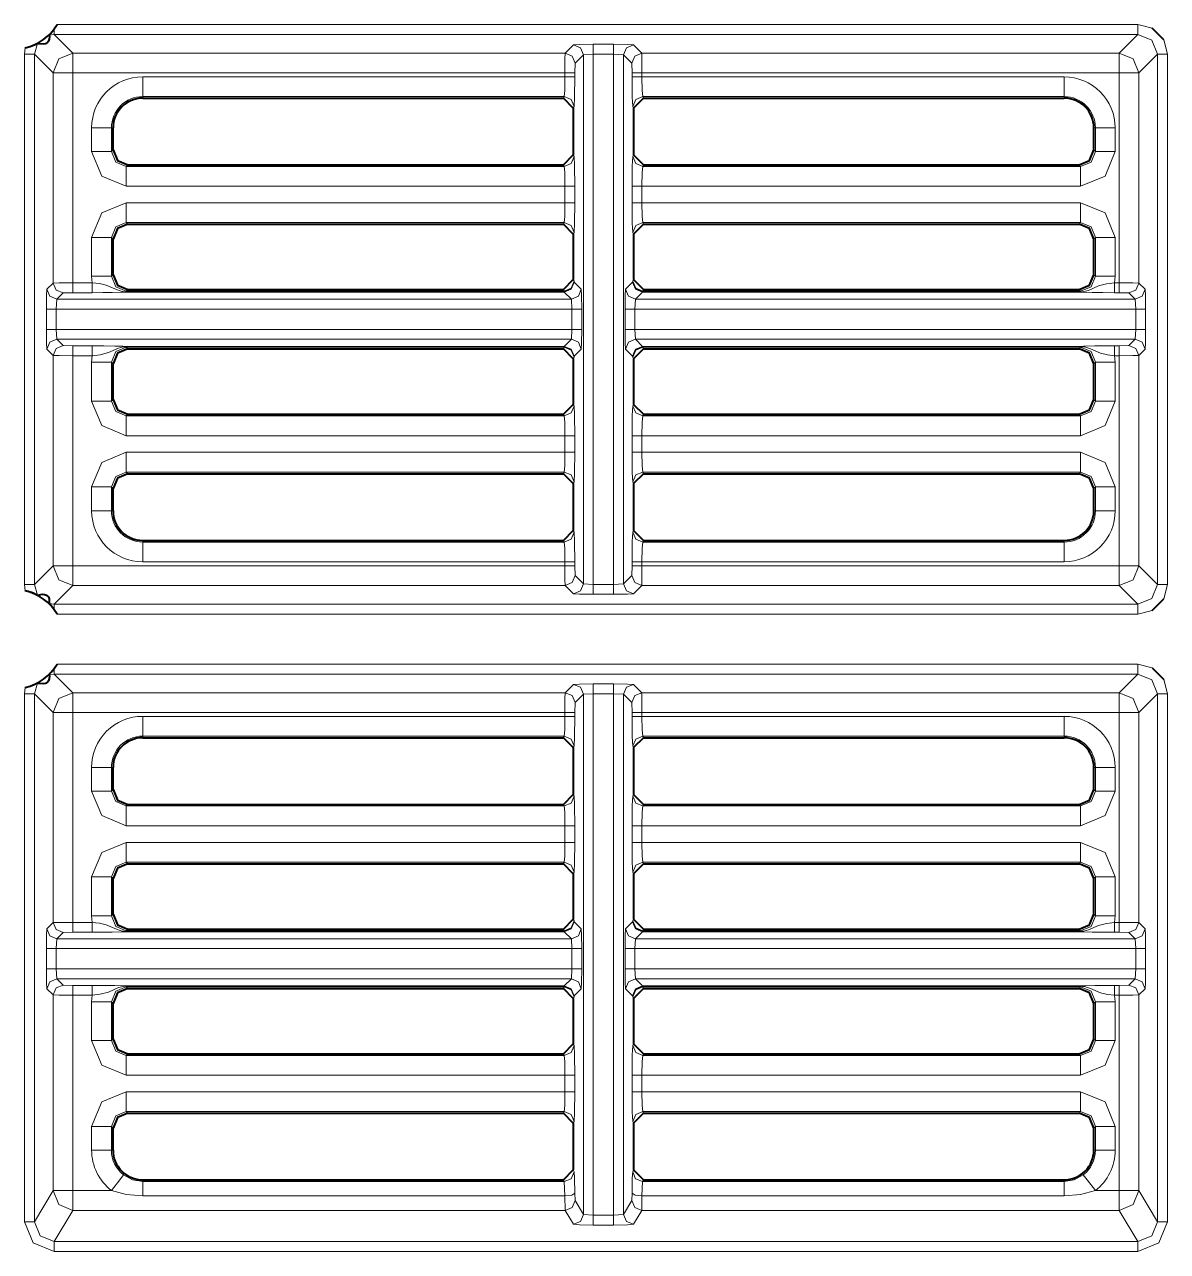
# Model space of a CAD drawing. Header units: millimetres. Extents: x 0 to 2941, y -405 to 1422.
# Drawn here: x 344.6 to 402.3, y 423.7 to 485.7 of the extents above; entities that cross this region are included whole.
import ezdxf

# ---------------------------------------------------------------- set-up
doc = ezdxf.new("R2010")
doc.units = ezdxf.units.MM
doc.layers.add('FINE', color=9, linetype='Continuous')
doc.layers.add('OUTLINE', color=7, linetype='Continuous')

msp = doc.modelspace()

# ---------------------------------------------------------------- linework, layer by layer
at = {"layer": 'FINE', "lineweight": 9}
for p, q in [((345.237, 484.717), (345.079, 484.178)), ((346.079, 485.177), (345.824, 485.144)), ((400.804, 485.177), (346.079, 485.177)), ((346.079, 485.177), (347.023, 484.234)), ((371.884, 484.234), (372.304, 484.654)), ((373.304, 484.679), (374.33, 484.679)), ((375.329, 484.654), (375.749, 484.234)), ((399.86, 484.234), (400.804, 485.177)), ((346.023, 483.234), (345.079, 484.178)), ((345.079, 484.178), (345.079, 457.403)), ((347.023, 484.234), (371.884, 484.234)), ((373.304, 484.179), (372.804, 484.154)), ((373.304, 484.179), (373.304, 457.402)), ((374.829, 484.154), (374.33, 484.179)), ((375.749, 484.234), (399.86, 484.234)), ((401.804, 484.178), (400.86, 483.234)), ((401.804, 457.403), (401.804, 484.178)), ((372.384, 483.734), (372.371, 483.234)), ((375.262, 483.234), (375.249, 483.734)), ((346.023, 472.621), (346.023, 483.234)), ((372.371, 483.234), (372.371, 483.039)), ((375.262, 483.039), (375.262, 483.234)), ((375.762, 483.234), (375.762, 483.039)), ((399.86, 483.234), (375.762, 483.234)), ((375.762, 483.039), (397.085, 483.039)), ((399.86, 472.634), (399.86, 483.234)), ((400.86, 483.234), (400.86, 472.621)), ((350.548, 482.04), (350.548, 481.959)), ((371.834, 482.04), (350.548, 482.04)), ((371.793, 481.959), (371.834, 482.04)), ((372.334, 481.54), (372.293, 481.458)), ((375.34, 481.458), (375.299, 481.54)), ((397.085, 481.959), (397.085, 482.04)), ((349.048, 480.459), (348.967, 480.459)), ((348.967, 480.459), (348.967, 479.261)), ((398.666, 480.459), (398.585, 480.459)), ((398.666, 479.261), (398.666, 480.459)), ((399.665, 480.459), (399.665, 479.261)), ((348.967, 479.261), (349.048, 479.342)), ((372.293, 479.093), (372.334, 479.011)), ((375.299, 479.011), (375.34, 479.093)), ((398.585, 479.342), (398.666, 479.261)), ((349.798, 478.593), (349.716, 478.512)), ((375.84, 478.593), (375.799, 478.512)), ((375.799, 478.512), (397.917, 478.512)), ((397.917, 478.512), (397.836, 478.593)), ((372.371, 477.513), (372.371, 476.673)), ((375.262, 476.673), (375.262, 477.513)), ((397.917, 477.513), (375.762, 477.513)), ((375.762, 477.513), (375.762, 476.673)), ((375.762, 476.673), (397.917, 476.673)), ((349.716, 475.675), (349.798, 475.593)), ((375.799, 475.675), (375.84, 475.593)), ((397.917, 475.675), (375.799, 475.675)), ((397.836, 475.593), (397.917, 475.675)), ((347.969, 472.961), (347.969, 474.926)), ((349.048, 474.844), (348.967, 474.926)), ((348.967, 474.926), (348.967, 472.961)), ((372.334, 475.175), (372.293, 475.093)), ((375.34, 475.093), (375.299, 475.175)), ((398.666, 474.926), (398.585, 474.844)), ((398.666, 472.961), (398.666, 474.926)), ((399.665, 474.926), (399.665, 472.961)), ((347.999, 472.634), (347.969, 472.961)), ((348.967, 472.961), (349.048, 473.042)), ((372.293, 472.793), (372.334, 472.712)), ((375.299, 472.712), (375.34, 472.793)), ((398.585, 473.042), (398.666, 472.961)), ((399.665, 472.961), (399.634, 472.634)), ((345.708, 472.306), (346.023, 472.621)), ((349.798, 472.293), (349.716, 472.212)), ((349.716, 472.212), (371.834, 472.212)), ((349.716, 472.18), (371.842, 472.18)), ((371.834, 472.212), (371.793, 472.293)), ((371.842, 472.18), (371.834, 472.212)), ((372.334, 472.712), (372.342, 472.663)), ((372.342, 472.663), (372.699, 472.306)), ((374.934, 472.306), (375.291, 472.663)), ((375.291, 472.663), (375.299, 472.712)), ((375.799, 472.212), (375.791, 472.18)), ((375.791, 472.18), (397.917, 472.18)), ((375.84, 472.293), (375.799, 472.212)), ((375.799, 472.212), (397.917, 472.212)), ((397.917, 472.212), (397.836, 472.293)), ((399.634, 472.634), (399.86, 472.634)), ((400.86, 472.621), (401.175, 472.306)), ((346.523, 472.121), (346.208, 471.806)), ((346.208, 471.806), (372.199, 471.806)), ((347.023, 472.134), (346.523, 472.121)), ((347.999, 472.134), (347.023, 472.134)), ((372.225, 471.306), (372.199, 471.806)), ((375.434, 471.806), (375.408, 471.306)), ((375.434, 471.806), (400.675, 471.806)), ((399.86, 472.134), (399.634, 472.134)), ((400.36, 472.121), (399.86, 472.134)), ((400.675, 471.806), (400.36, 472.121)), ((400.701, 471.306), (400.675, 471.806)), ((345.682, 470.281), (345.682, 471.306)), ((372.225, 471.306), (346.182, 471.306)), ((372.725, 471.306), (372.725, 470.281)), ((374.909, 470.281), (374.909, 471.306)), ((400.701, 470.281), (400.701, 471.306)), ((401.201, 471.306), (401.201, 470.281)), ((346.182, 470.281), (346.208, 469.781)), ((346.208, 469.781), (346.523, 469.465)), ((372.199, 469.781), (346.208, 469.781)), ((372.199, 469.781), (372.225, 470.281)), ((375.408, 470.281), (400.701, 470.281)), ((375.408, 470.281), (375.434, 469.781)), ((400.36, 469.465), (400.675, 469.781)), ((400.675, 469.781), (400.701, 470.281)), ((346.023, 468.966), (345.708, 469.281)), ((371.842, 469.407), (349.716, 469.407)), ((371.793, 469.293), (371.834, 469.375)), ((371.834, 469.375), (371.842, 469.407)), ((372.699, 469.281), (372.342, 468.924)), ((375.291, 468.924), (374.934, 469.281)), ((375.791, 469.423), (397.917, 469.423)), ((397.917, 469.407), (375.791, 469.407)), ((375.791, 469.407), (375.799, 469.375)), ((397.917, 469.375), (375.799, 469.375)), ((375.799, 469.375), (375.84, 469.293)), ((397.836, 469.293), (397.917, 469.375)), ((399.634, 469.453), (399.86, 469.453)), ((399.86, 469.453), (400.36, 469.465)), ((401.175, 469.281), (400.86, 468.966)), ((346.023, 458.347), (346.023, 468.966)), ((347.023, 468.953), (347.023, 458.347)), ((347.999, 468.953), (347.023, 468.953)), ((348.967, 468.626), (348.967, 466.661)), ((349.048, 468.545), (348.967, 468.626)), ((372.334, 468.875), (372.293, 468.793)), ((372.342, 468.924), (372.334, 468.875)), ((375.299, 468.875), (375.291, 468.924)), ((375.34, 468.793), (375.299, 468.875)), ((398.666, 468.626), (398.585, 468.545)), ((398.666, 466.661), (398.666, 468.626)), ((399.86, 468.953), (399.634, 468.953)), ((399.634, 468.953), (399.665, 468.626)), ((399.665, 468.626), (399.665, 466.661)), ((399.86, 458.347), (399.86, 468.953)), ((400.86, 468.966), (400.86, 458.347)), ((348.967, 466.661), (349.048, 466.742)), ((398.585, 466.742), (398.666, 466.661)), ((349.798, 465.993), (349.716, 465.912)), ((371.834, 465.912), (371.793, 465.993)), ((372.293, 466.493), (372.334, 466.411)), ((375.299, 466.411), (375.34, 466.493)), ((375.84, 465.993), (375.799, 465.912)), ((397.917, 465.912), (397.836, 465.993)), ((349.716, 465.912), (371.834, 465.912)), ((375.799, 465.912), (397.917, 465.912)), ((372.371, 464.913), (372.371, 464.073)), ((375.262, 464.073), (375.262, 464.913)), ((375.762, 464.913), (375.762, 464.073)), ((397.917, 464.913), (375.762, 464.913)), ((349.716, 463.075), (349.798, 462.993)), ((371.834, 463.075), (349.716, 463.075)), ((371.793, 462.993), (371.834, 463.075)), ((397.917, 463.075), (375.799, 463.075)), ((375.799, 463.075), (375.84, 462.993)), ((397.836, 462.993), (397.917, 463.075)), ((347.969, 461.122), (347.969, 462.326)), ((349.048, 462.244), (348.967, 462.326)), ((372.334, 462.576), (372.293, 462.493)), ((375.34, 462.493), (375.299, 462.576)), ((398.666, 462.326), (398.585, 462.244)), ((372.293, 460.122), (372.334, 460.04)), ((375.299, 460.04), (375.34, 460.122)), ((350.548, 459.622), (350.548, 459.541)), ((350.548, 459.541), (371.834, 459.541)), ((371.834, 459.541), (371.793, 459.622)), ((371.871, 458.543), (350.548, 458.543)), ((372.371, 458.543), (372.371, 458.347)), ((375.262, 458.347), (375.262, 458.543)), ((345.079, 457.403), (346.023, 458.347)), ((372.371, 458.347), (372.384, 457.847)), ((375.249, 457.847), (375.262, 458.347)), ((375.762, 458.347), (399.86, 458.347)), ((400.86, 458.347), (401.804, 457.403)), ((344.615, 457.08), (344.58, 457.403)), ((345.079, 457.403), (345.237, 456.864)), ((371.884, 457.347), (347.023, 457.347)), ((372.304, 456.927), (371.884, 457.347)), ((372.804, 457.427), (373.304, 457.402)), ((373.304, 457.402), (374.33, 457.402)), ((374.33, 457.402), (374.829, 457.427)), ((374.829, 457.427), (375.249, 457.847)), ((375.749, 457.347), (375.329, 456.927)), ((399.86, 457.347), (375.749, 457.347)), ((400.804, 456.403), (399.86, 457.347)), ((402.303, 457.403), (402.116, 456.676)), ((374.33, 456.902), (373.304, 456.902)), ((345.824, 456.436), (346.079, 456.403)), ((346.224, 453.377), (400.804, 453.377)), ((400.804, 453.377), (401.531, 453.189)), ((345.237, 452.417), (345.079, 451.878)), ((346.079, 452.877), (345.824, 452.844)), ((400.804, 452.877), (346.079, 452.877)), ((346.079, 452.877), (347.023, 451.933)), ((371.884, 451.933), (372.304, 452.354)), ((373.304, 452.379), (374.33, 452.379)), ((375.329, 452.354), (375.749, 451.933)), ((399.86, 451.933), (400.804, 452.877)), ((344.58, 451.878), (344.615, 452.201)), ((344.58, 425.213), (344.58, 451.878)), ((347.023, 451.933), (371.884, 451.933)), ((373.304, 451.879), (372.804, 451.854)), ((373.304, 451.879), (373.304, 425.544)), ((374.33, 451.879), (373.304, 451.879)), ((374.33, 425.544), (374.33, 451.879)), ((374.829, 451.854), (374.33, 451.879)), ((375.249, 451.434), (374.829, 451.854)), ((374.829, 451.854), (374.829, 425.586)), ((375.749, 451.933), (399.86, 451.933)), ((401.804, 451.878), (400.86, 450.934)), ((401.804, 425.213), (401.804, 451.878)), ((372.384, 451.434), (372.371, 450.934)), ((375.262, 450.934), (375.249, 451.434)), ((346.023, 440.321), (346.023, 450.934)), ((371.871, 450.934), (347.023, 450.934)), ((350.548, 450.739), (371.871, 450.739)), ((371.871, 450.739), (371.871, 450.934)), ((372.371, 450.934), (372.371, 450.739)), ((375.262, 450.739), (375.262, 450.934)), ((399.86, 450.934), (375.762, 450.934)), ((399.86, 440.334), (399.86, 450.934)), ((400.86, 450.934), (400.86, 440.321)), ((371.834, 449.74), (350.548, 449.74)), ((350.548, 449.74), (350.548, 449.659)), ((371.793, 449.659), (371.834, 449.74)), ((372.334, 449.241), (372.293, 449.158)), ((375.34, 449.158), (375.299, 449.241)), ((397.085, 449.659), (397.085, 449.74)), ((347.969, 446.961), (347.969, 448.158)), ((349.048, 448.158), (348.967, 448.158)), ((348.967, 448.158), (348.967, 446.961)), ((398.666, 448.158), (398.585, 448.158)), ((398.666, 446.961), (398.666, 448.158)), ((399.665, 448.158), (399.665, 446.961)), ((348.967, 446.961), (349.048, 447.042)), ((375.299, 446.711), (375.34, 446.793)), ((398.585, 447.042), (398.666, 446.961)), ((349.798, 446.294), (349.716, 446.212)), ((349.716, 446.212), (371.834, 446.212)), ((371.834, 446.212), (371.793, 446.294)), ((375.84, 446.294), (375.799, 446.212)), ((371.871, 445.213), (349.716, 445.213)), ((371.871, 444.373), (371.871, 445.213)), ((372.371, 445.213), (372.371, 444.373)), ((375.262, 444.373), (375.262, 445.213)), ((375.762, 445.213), (375.762, 444.373)), ((397.917, 445.213), (375.762, 445.213)), ((349.716, 444.373), (371.871, 444.373)), ((371.834, 443.375), (349.716, 443.375)), ((349.716, 443.375), (349.798, 443.294)), ((371.793, 443.294), (371.834, 443.375)), ((397.917, 443.375), (375.799, 443.375)), ((375.799, 443.375), (375.84, 443.294)), ((397.836, 443.294), (397.917, 443.375)), ((347.969, 440.661), (347.969, 442.626)), ((372.334, 442.875), (372.293, 442.793)), ((375.34, 442.793), (375.299, 442.875)), ((398.666, 442.626), (398.585, 442.544)), ((398.666, 440.661), (398.666, 442.626)), ((399.665, 442.626), (399.665, 440.661)), ((347.999, 440.334), (347.969, 440.661)), ((398.585, 440.742), (398.666, 440.661)), ((399.665, 440.661), (399.634, 440.334)), ((345.708, 440.006), (346.023, 440.321)), ((349.798, 439.993), (349.716, 439.912)), ((371.834, 439.912), (371.793, 439.993)), ((372.293, 440.493), (372.334, 440.411)), ((372.334, 440.411), (372.342, 440.363)), ((372.342, 440.363), (372.699, 440.006)), ((374.934, 440.006), (375.291, 440.363)), ((375.291, 440.363), (375.299, 440.411)), ((375.299, 440.411), (375.34, 440.493)), ((375.84, 439.993), (375.799, 439.912)), ((397.917, 439.912), (397.836, 439.993)), ((399.634, 440.334), (399.86, 440.334)), ((400.86, 440.321), (401.175, 440.006)), ((346.208, 439.506), (346.182, 439.006)), ((346.523, 439.822), (346.208, 439.506)), ((347.023, 439.834), (346.523, 439.822)), ((347.999, 439.834), (347.023, 439.834)), ((349.716, 439.912), (371.834, 439.912)), ((349.716, 439.88), (371.842, 439.88)), ((371.842, 439.863), (349.716, 439.863)), ((371.842, 439.88), (371.834, 439.912)), ((372.225, 439.006), (372.199, 439.506)), ((375.434, 439.506), (375.408, 439.006)), ((375.791, 439.863), (375.434, 439.506)), ((375.799, 439.912), (375.791, 439.88)), ((375.791, 439.88), (397.917, 439.88)), ((397.917, 439.863), (375.791, 439.863)), ((375.799, 439.912), (397.917, 439.912)), ((399.86, 439.834), (399.634, 439.834)), ((400.36, 439.822), (399.86, 439.834)), ((400.701, 439.006), (400.675, 439.506)), ((372.225, 437.981), (372.225, 439.006)), ((372.725, 439.006), (372.725, 437.981)), ((374.909, 437.981), (374.909, 439.006)), ((400.701, 439.006), (375.408, 439.006)), ((375.408, 439.006), (375.408, 437.981)), ((400.701, 437.981), (400.701, 439.006)), ((401.201, 439.006), (401.201, 437.981)), ((346.182, 437.981), (372.225, 437.981)), ((346.182, 437.981), (346.208, 437.481)), ((372.199, 437.481), (346.208, 437.481)), ((346.208, 437.481), (346.523, 437.166)), ((371.842, 437.124), (372.199, 437.481)), ((372.199, 437.481), (372.225, 437.981)), ((375.408, 437.981), (400.701, 437.981)), ((375.408, 437.981), (375.434, 437.481)), ((375.434, 437.481), (375.791, 437.124)), ((400.675, 437.481), (375.434, 437.481)), ((400.36, 437.166), (400.675, 437.481)), ((400.675, 437.481), (400.701, 437.981)), ((346.023, 436.666), (345.708, 436.981)), ((346.523, 437.166), (347.023, 437.153)), ((347.023, 437.153), (347.999, 437.153)), ((349.716, 437.124), (371.842, 437.124)), ((371.842, 437.107), (349.716, 437.107)), ((349.716, 437.075), (349.798, 436.993)), ((371.834, 437.075), (349.716, 437.075)), ((371.793, 436.993), (371.834, 437.075)), ((371.834, 437.075), (371.842, 437.107)), ((372.699, 436.981), (372.342, 436.624)), ((375.291, 436.624), (374.934, 436.981)), ((375.791, 437.124), (397.917, 437.124)), ((397.917, 437.107), (375.791, 437.107)), ((375.791, 437.107), (375.799, 437.075)), ((397.836, 436.993), (397.917, 437.075)), ((399.634, 437.153), (399.86, 437.153)), ((399.86, 437.153), (400.36, 437.166)), ((346.023, 426.786), (346.023, 436.666)), ((347.969, 434.361), (347.969, 436.326)), ((349.048, 436.244), (348.967, 436.326)), ((348.967, 436.326), (348.967, 434.361)), ((372.334, 436.575), (372.293, 436.493)), ((372.342, 436.624), (372.334, 436.575)), ((375.299, 436.575), (375.291, 436.624)), ((375.34, 436.493), (375.299, 436.575)), ((398.666, 436.326), (398.585, 436.244)), ((398.666, 434.361), (398.666, 436.326)), ((399.634, 436.653), (399.665, 436.326)), ((399.665, 436.326), (399.665, 434.361)), ((348.967, 434.361), (349.048, 434.442)), ((398.585, 434.442), (398.666, 434.361)), ((372.293, 434.193), (372.334, 434.111)), ((375.299, 434.111), (375.34, 434.193)), ((349.798, 433.693), (349.716, 433.612)), ((349.716, 433.612), (371.834, 433.612)), ((371.834, 433.612), (371.793, 433.693)), ((375.84, 433.693), (375.799, 433.612)), ((371.871, 432.613), (349.716, 432.613)), ((371.871, 431.773), (371.871, 432.613)), ((372.371, 432.613), (372.371, 431.773)), ((375.262, 431.773), (375.262, 432.613)), ((349.716, 431.773), (371.871, 431.773)), ((375.762, 431.773), (397.917, 431.773)), ((371.793, 430.693), (371.834, 430.775)), ((397.836, 430.693), (397.917, 430.775)), ((372.334, 430.275), (372.293, 430.193)), ((375.34, 430.193), (375.299, 430.275)), ((347.969, 428.828), (347.969, 430.026)), ((349.048, 429.944), (348.967, 430.026)), ((398.666, 430.026), (398.585, 429.944)), ((398.666, 428.828), (398.666, 430.026)), ((399.665, 430.026), (399.665, 428.828)), ((398.585, 428.828), (398.666, 428.828)), ((372.293, 427.828), (372.336, 427.742)), ((375.297, 427.742), (375.34, 427.828)), ((350.548, 427.328), (350.548, 427.242)), ((371.872, 426.515), (371.836, 427.242)), ((375.797, 427.242), (375.761, 426.515)), ((375.84, 427.328), (375.797, 427.242)), ((375.797, 427.242), (397.085, 427.242)), ((397.085, 427.242), (397.085, 427.328)), ((345.079, 425.213), (346.023, 426.786)), ((347.023, 426.786), (348.971, 426.786)), ((371.872, 426.515), (350.548, 426.515)), ((371.884, 425.787), (371.872, 426.515)), ((372.372, 426.651), (372.384, 426.287)), ((375.761, 426.515), (375.749, 425.787)), ((397.085, 426.515), (375.761, 426.515)), ((398.662, 426.786), (399.86, 426.786)), ((400.86, 426.786), (401.804, 425.213)), ((347.023, 425.787), (346.078, 424.213)), ((371.884, 425.787), (347.023, 425.787)), ((372.304, 425.087), (371.884, 425.787)), ((374.829, 425.586), (375.25, 426.287)), ((375.749, 425.787), (375.329, 425.087)), ((399.86, 425.787), (375.749, 425.787)), ((400.805, 424.213), (399.86, 425.787)), ((372.804, 425.586), (373.304, 425.544)), ((373.304, 425.544), (374.33, 425.544)), ((374.33, 425.544), (374.829, 425.586)), ((374.33, 425.044), (373.304, 425.044)), ((346.078, 424.213), (400.805, 424.213)), ((400.805, 423.713), (346.078, 423.713))]:
    msp.add_line(p, q, dxfattribs=at)
for points in [[(346.079, 485.177), (346.079, 485.256), (346.079, 485.455)], [(346.224, 485.677), (400.804, 485.677), (401.531, 485.489)], [(400.804, 485.177), (400.804, 485.328), (400.804, 485.677)], [(372.304, 484.654), (372.606, 484.672), (373.304, 484.679)], [(372.804, 484.154), (372.657, 484.507), (372.304, 484.654)], [(373.304, 484.179), (373.304, 484.528), (373.304, 484.679)], [(374.33, 484.179), (374.33, 484.528), (374.33, 484.679)], [(374.33, 484.679), (375.027, 484.672), (375.329, 484.654)], [(374.829, 484.154), (374.976, 484.507), (375.329, 484.654)], [(401.804, 484.178), (401.511, 484.885), (400.804, 485.177)], [(402.116, 484.905), (402.303, 484.178), (402.303, 457.403)], [(344.58, 457.403), (344.58, 484.178), (344.615, 484.501)], [(344.58, 484.178), (344.928, 484.178), (345.079, 484.178)], [(346.023, 483.234), (346.316, 483.941), (347.023, 484.234)], [(347.023, 483.234), (347.023, 483.932), (347.023, 484.234)], [(371.871, 483.234), (371.875, 483.932), (371.884, 484.234)], [(372.384, 483.734), (372.237, 484.087), (371.884, 484.234)], [(372.384, 457.847), (372.804, 457.427), (372.804, 484.154), (372.384, 483.734)], [(374.33, 457.402), (374.33, 484.179), (373.304, 484.179)], [(375.249, 483.734), (374.829, 484.154), (374.829, 457.427)], [(375.249, 483.734), (375.396, 484.087), (375.749, 484.234)], [(375.749, 484.234), (375.758, 483.932), (375.762, 483.234)], [(399.86, 483.234), (399.86, 483.932), (399.86, 484.234)], [(399.86, 484.234), (400.567, 483.941), (400.86, 483.234)], [(401.804, 484.178), (401.954, 484.178), (402.303, 484.178)], [(346.023, 483.234), (346.325, 483.234), (347.023, 483.234)], [(371.871, 483.234), (347.023, 483.234), (347.023, 472.634), (347.999, 472.634)], [(350.548, 483.039), (371.871, 483.039), (371.871, 483.234)], [(350.548, 482.04), (350.548, 482.35), (350.548, 483.039)], [(371.834, 482.04), (371.86, 482.35), (371.871, 483.039)], [(372.371, 483.234), (372.22, 483.234), (371.871, 483.234)], [(371.871, 483.039), (372.22, 483.039), (372.371, 483.039)], [(372.371, 483.039), (372.36, 482.006), (372.334, 481.54)], [(375.262, 483.234), (375.413, 483.234), (375.762, 483.234)], [(375.262, 483.039), (375.413, 483.039), (375.762, 483.039)], [(375.299, 481.54), (375.273, 482.006), (375.262, 483.039)], [(375.762, 483.039), (375.773, 482.35), (375.799, 482.04)], [(397.085, 482.04), (397.085, 482.35), (397.085, 483.039)], [(399.86, 483.234), (400.558, 483.234), (400.86, 483.234)], [(371.834, 482.04), (372.187, 481.893), (372.334, 481.54)], [(375.299, 481.54), (375.446, 481.893), (375.799, 482.04)], [(397.085, 482.04), (375.799, 482.04), (375.84, 481.959)], [(348.967, 480.459), (348.657, 480.459), (347.969, 480.459)], [(371.871, 477.513), (349.716, 477.513), (348.48, 478.025), (347.969, 479.261), (347.969, 480.459)], [(399.665, 480.459), (398.976, 480.459), (398.666, 480.459)], [(348.967, 479.261), (348.657, 479.261), (347.969, 479.261)], [(348.967, 479.261), (349.185, 478.73), (349.716, 478.512)], [(372.334, 479.011), (372.187, 478.659), (371.834, 478.512)], [(372.334, 479.011), (372.36, 478.546), (372.371, 477.513)], [(375.262, 477.513), (375.273, 478.546), (375.299, 479.011)], [(375.799, 478.512), (375.446, 478.659), (375.299, 479.011)], [(397.917, 478.512), (398.448, 478.73), (398.666, 479.261)], [(399.665, 479.261), (399.153, 478.025), (397.917, 477.513)], [(399.665, 479.261), (398.976, 479.261), (398.666, 479.261)], [(349.716, 478.512), (371.834, 478.512), (371.793, 478.593)], [(349.716, 477.513), (349.716, 478.202), (349.716, 478.512)], [(371.871, 477.513), (371.86, 478.202), (371.834, 478.512)], [(375.799, 478.512), (375.773, 478.202), (375.762, 477.513)], [(397.917, 477.513), (397.917, 478.202), (397.917, 478.512)], [(349.716, 476.673), (371.871, 476.673), (371.871, 477.513)], [(372.371, 477.513), (372.22, 477.513), (371.871, 477.513)], [(375.762, 477.513), (375.413, 477.513), (375.262, 477.513)], [(347.969, 474.926), (348.48, 476.162), (349.716, 476.673)], [(349.716, 475.675), (349.716, 475.985), (349.716, 476.673)], [(371.834, 475.675), (371.86, 475.985), (371.871, 476.673)], [(371.871, 476.673), (372.22, 476.673), (372.371, 476.673)], [(372.371, 476.673), (372.36, 475.641), (372.334, 475.175)], [(375.262, 476.673), (375.413, 476.673), (375.762, 476.673)], [(375.299, 475.175), (375.273, 475.641), (375.262, 476.673)], [(375.762, 476.673), (375.773, 475.985), (375.799, 475.675)], [(397.917, 475.675), (397.917, 475.985), (397.917, 476.673)], [(397.917, 476.673), (399.153, 476.162), (399.665, 474.926)], [(349.716, 475.675), (349.185, 475.457), (348.967, 474.926)], [(371.793, 475.593), (371.834, 475.675), (349.716, 475.675)], [(371.834, 475.675), (372.187, 475.528), (372.334, 475.175)], [(375.299, 475.175), (375.446, 475.528), (375.799, 475.675)], [(398.666, 474.926), (398.448, 475.457), (397.917, 475.675)], [(348.967, 474.926), (348.657, 474.926), (347.969, 474.926)], [(399.665, 474.926), (398.976, 474.926), (398.666, 474.926)], [(348.967, 472.961), (348.657, 472.961), (347.969, 472.961)], [(348.967, 472.961), (349.185, 472.43), (349.716, 472.212)], [(397.917, 472.212), (398.448, 472.43), (398.666, 472.961)], [(399.665, 472.961), (398.976, 472.961), (398.666, 472.961)], [(345.682, 471.306), (345.69, 472.004), (345.708, 472.306)], [(345.708, 472.306), (345.854, 471.953), (346.208, 471.806)], [(346.023, 472.621), (346.325, 472.63), (347.023, 472.634)], [(346.023, 472.621), (346.17, 472.268), (346.523, 472.121)], [(347.023, 472.634), (347.023, 472.285), (347.023, 472.134)], [(347.999, 472.634), (347.999, 472.285), (347.999, 472.134)], [(347.999, 472.634), (348.363, 472.591), (348.706, 472.513), (349.224, 472.288), (349.361, 472.237), (349.468, 472.208), (349.613, 472.185), (349.683, 472.18), (349.716, 472.18)], [(349.716, 472.18), (349.716, 472.201), (349.716, 472.212)], [(349.716, 472.18), (349.716, 472.168), (349.716, 472.163)], [(371.834, 472.212), (372.187, 472.359), (372.334, 472.712)], [(371.842, 472.163), (372.195, 472.31), (372.342, 472.663)], [(371.842, 472.18), (372.194, 472.323), (372.342, 472.663)], [(371.842, 472.163), (371.842, 472.168), (371.842, 472.18)], [(372.199, 471.806), (372.553, 471.953), (372.699, 472.306)], [(372.699, 472.306), (372.717, 472.004), (372.725, 471.306)], [(374.909, 471.306), (374.916, 472.004), (374.934, 472.306)], [(374.934, 472.306), (375.081, 471.953), (375.434, 471.806)], [(375.291, 472.663), (375.438, 472.31), (375.791, 472.163)], [(375.291, 472.663), (375.439, 472.323), (375.791, 472.18)], [(375.299, 472.712), (375.446, 472.359), (375.799, 472.212)], [(375.791, 472.18), (375.791, 472.168), (375.791, 472.163)], [(397.917, 472.18), (397.988, 472.182), (398.074, 472.191), (398.314, 472.251), (398.813, 472.473), (399.227, 472.584), (399.634, 472.634)], [(397.917, 472.18), (397.917, 472.201), (397.917, 472.212)], [(397.917, 472.18), (397.917, 472.168), (397.917, 472.163)], [(399.634, 472.634), (399.634, 472.285), (399.634, 472.134)], [(399.86, 472.634), (399.86, 472.285), (399.86, 472.134)], [(399.86, 472.634), (400.558, 472.63), (400.86, 472.621)], [(400.86, 472.621), (400.713, 472.268), (400.36, 472.121)], [(401.175, 472.306), (401.029, 471.953), (400.675, 471.806)], [(401.175, 472.306), (401.193, 472.004), (401.201, 471.306)], [(346.208, 471.806), (346.182, 471.306), (346.182, 470.281)], [(349.716, 472.163), (349.704, 472.163), (349.676, 472.163), (349.617, 472.162), (349.568, 472.16), (349.494, 472.158), (349, 472.143), (348.529, 472.137), (347.999, 472.134)], [(372.199, 471.806), (371.842, 472.163), (349.716, 472.163)], [(397.917, 472.163), (375.791, 472.163), (375.434, 471.806)], [(399.634, 472.134), (399.042, 472.137), (398.494, 472.146), (398.086, 472.159), (397.978, 472.163), (397.944, 472.163), (397.917, 472.163)], [(345.682, 471.306), (345.833, 471.306), (346.182, 471.306)], [(346.182, 470.281), (372.225, 470.281), (372.225, 471.306)], [(372.225, 471.306), (372.574, 471.306), (372.725, 471.306)], [(374.909, 471.306), (375.06, 471.306), (375.408, 471.306)], [(400.701, 471.306), (375.408, 471.306), (375.408, 470.281)], [(401.201, 471.306), (401.05, 471.306), (400.701, 471.306)], [(345.682, 470.281), (345.833, 470.281), (346.182, 470.281)], [(345.708, 469.281), (345.69, 469.583), (345.682, 470.281)], [(345.708, 469.281), (345.854, 469.634), (346.208, 469.781)], [(349.716, 469.423), (371.842, 469.423), (372.199, 469.781)], [(372.199, 469.781), (372.553, 469.634), (372.699, 469.281)], [(372.225, 470.281), (372.574, 470.281), (372.725, 470.281)], [(372.725, 470.281), (372.717, 469.583), (372.699, 469.281)], [(374.909, 470.281), (375.06, 470.281), (375.408, 470.281)], [(374.934, 469.281), (374.916, 469.583), (374.909, 470.281)], [(374.934, 469.281), (375.081, 469.634), (375.434, 469.781)], [(400.675, 469.781), (375.434, 469.781), (375.791, 469.423)], [(401.175, 469.281), (401.029, 469.634), (400.675, 469.781)], [(401.201, 470.281), (401.05, 470.281), (400.701, 470.281)], [(401.201, 470.281), (401.193, 469.583), (401.175, 469.281)], [(346.023, 468.966), (346.17, 469.319), (346.523, 469.465)], [(346.523, 469.465), (347.023, 469.453), (347.999, 469.453)], [(347.023, 468.953), (347.023, 469.302), (347.023, 469.453)], [(347.999, 468.953), (347.999, 469.302), (347.999, 469.453)], [(347.999, 469.453), (348.591, 469.45), (349.139, 469.44), (349.547, 469.427), (349.655, 469.424), (349.689, 469.424), (349.716, 469.423)], [(349.716, 469.407), (349.646, 469.405), (349.559, 469.396), (349.32, 469.336), (348.82, 469.114), (348.406, 469.003), (347.999, 468.953)], [(349.716, 469.375), (349.185, 469.157), (348.967, 468.626)], [(349.716, 469.407), (349.716, 469.419), (349.716, 469.423)], [(349.716, 469.375), (349.716, 469.386), (349.716, 469.407)], [(371.834, 469.375), (349.716, 469.375), (349.798, 469.293)], [(371.834, 469.375), (372.187, 469.228), (372.334, 468.875)], [(371.842, 469.423), (372.195, 469.277), (372.342, 468.924)], [(371.842, 469.407), (371.842, 469.419), (371.842, 469.423)], [(371.842, 469.407), (372.194, 469.264), (372.342, 468.924)], [(375.291, 468.924), (375.438, 469.277), (375.791, 469.423)], [(375.291, 468.924), (375.439, 469.264), (375.791, 469.407)], [(375.299, 468.875), (375.446, 469.228), (375.799, 469.375)], [(375.791, 469.423), (375.791, 469.419), (375.791, 469.407)], [(397.917, 469.423), (397.93, 469.424), (397.957, 469.424), (398.016, 469.425), (398.065, 469.427), (398.14, 469.429), (398.633, 469.444), (399.104, 469.45), (399.634, 469.453)], [(397.917, 469.407), (397.917, 469.419), (397.917, 469.423)], [(399.634, 468.953), (399.27, 468.996), (398.927, 469.074), (398.409, 469.299), (398.272, 469.35), (398.166, 469.379), (398.02, 469.402), (397.95, 469.406), (397.917, 469.407)], [(397.917, 469.375), (397.917, 469.386), (397.917, 469.407)], [(398.666, 468.626), (398.448, 469.157), (397.917, 469.375)], [(399.634, 468.953), (399.634, 469.302), (399.634, 469.453)], [(399.86, 468.953), (399.86, 469.302), (399.86, 469.453)], [(400.86, 468.966), (400.713, 469.319), (400.36, 469.465)], [(347.023, 468.953), (346.325, 468.957), (346.023, 468.966)], [(349.716, 464.913), (348.48, 465.425), (347.969, 466.661), (347.969, 468.626), (347.999, 468.953)], [(348.967, 468.626), (348.657, 468.626), (347.969, 468.626)], [(399.665, 468.626), (398.976, 468.626), (398.666, 468.626)], [(400.86, 468.966), (400.558, 468.957), (399.86, 468.953)], [(348.967, 466.661), (348.657, 466.661), (347.969, 466.661)], [(348.967, 466.661), (349.185, 466.13), (349.716, 465.912)], [(397.917, 465.912), (398.448, 466.13), (398.666, 466.661)], [(399.665, 466.661), (399.153, 465.425), (397.917, 464.913)], [(399.665, 466.661), (398.976, 466.661), (398.666, 466.661)], [(372.334, 466.411), (372.187, 466.059), (371.834, 465.912)], [(372.334, 466.411), (372.36, 465.946), (372.371, 464.913)], [(375.262, 464.913), (375.273, 465.946), (375.299, 466.411)], [(375.799, 465.912), (375.446, 466.059), (375.299, 466.411)], [(349.716, 464.913), (349.716, 465.602), (349.716, 465.912)], [(371.871, 464.913), (371.86, 465.602), (371.834, 465.912)], [(375.799, 465.912), (375.773, 465.602), (375.762, 464.913)], [(397.917, 464.913), (397.917, 465.602), (397.917, 465.912)], [(349.716, 464.073), (371.871, 464.073), (371.871, 464.913), (349.716, 464.913)], [(372.371, 464.913), (372.22, 464.913), (371.871, 464.913)], [(375.262, 464.913), (375.413, 464.913), (375.762, 464.913)], [(347.969, 462.326), (348.48, 463.562), (349.716, 464.073)], [(349.716, 464.073), (349.716, 463.385), (349.716, 463.075)], [(371.834, 463.075), (371.86, 463.385), (371.871, 464.073)], [(372.371, 464.073), (372.22, 464.073), (371.871, 464.073)], [(372.371, 464.073), (372.36, 463.041), (372.334, 462.576)], [(375.262, 464.073), (375.413, 464.073), (375.762, 464.073)], [(375.299, 462.576), (375.273, 463.041), (375.262, 464.073)], [(375.762, 464.073), (375.773, 463.385), (375.799, 463.075)], [(375.762, 464.073), (397.917, 464.073), (399.153, 463.562), (399.665, 462.326), (399.665, 461.122)], [(397.917, 464.073), (397.917, 463.385), (397.917, 463.075)], [(349.716, 463.075), (349.185, 462.857), (348.967, 462.326)], [(371.834, 463.075), (372.187, 462.928), (372.334, 462.576)], [(375.299, 462.576), (375.446, 462.928), (375.799, 463.075)], [(398.666, 462.326), (398.448, 462.857), (397.917, 463.075)], [(347.969, 462.326), (348.657, 462.326), (348.967, 462.326)], [(348.967, 462.326), (348.967, 461.122), (349.048, 461.122)], [(398.585, 461.122), (398.666, 461.122), (398.666, 462.326)], [(398.666, 462.326), (398.976, 462.326), (399.665, 462.326)], [(347.969, 461.122), (348.657, 461.122), (348.967, 461.122)], [(398.666, 461.122), (398.976, 461.122), (399.665, 461.122)], [(372.334, 460.04), (372.187, 459.688), (371.834, 459.541)], [(372.334, 460.04), (372.36, 459.575), (372.371, 458.543)], [(375.262, 458.543), (375.273, 459.575), (375.299, 460.04)], [(375.799, 459.541), (375.446, 459.688), (375.299, 460.04)], [(350.548, 459.541), (350.548, 459.231), (350.548, 458.543)], [(371.871, 458.543), (371.86, 459.231), (371.834, 459.541)], [(375.799, 459.541), (375.773, 459.231), (375.762, 458.543)], [(375.84, 459.622), (375.799, 459.541), (397.085, 459.541), (397.085, 459.622)], [(397.085, 459.541), (397.085, 459.231), (397.085, 458.543)], [(347.023, 458.347), (371.871, 458.347), (371.871, 458.543)], [(372.371, 458.543), (372.22, 458.543), (371.871, 458.543)], [(375.762, 458.543), (375.413, 458.543), (375.262, 458.543)], [(397.085, 458.543), (375.762, 458.543), (375.762, 458.347)], [(346.023, 458.347), (346.325, 458.347), (347.023, 458.347)], [(347.023, 457.347), (346.316, 457.64), (346.023, 458.347)], [(347.023, 457.347), (347.023, 457.649), (347.023, 458.347)], [(372.371, 458.347), (372.22, 458.347), (371.871, 458.347)], [(371.884, 457.347), (371.875, 457.649), (371.871, 458.347)], [(375.262, 458.347), (375.413, 458.347), (375.762, 458.347)], [(375.762, 458.347), (375.758, 457.649), (375.749, 457.347)], [(399.86, 457.347), (399.86, 457.649), (399.86, 458.347), (400.558, 458.347), (400.86, 458.347)], [(400.86, 458.347), (400.567, 457.64), (399.86, 457.347)], [(344.58, 457.403), (344.928, 457.403), (345.079, 457.403)], [(347.023, 457.347), (346.079, 456.403), (400.804, 456.403)], [(372.384, 457.847), (372.237, 457.494), (371.884, 457.347)], [(372.804, 457.427), (372.657, 457.074), (372.304, 456.927)], [(373.304, 457.402), (373.304, 457.053), (373.304, 456.902)], [(374.33, 457.402), (374.33, 457.053), (374.33, 456.902)], [(374.829, 457.427), (374.976, 457.074), (375.329, 456.927)], [(375.249, 457.847), (375.396, 457.494), (375.749, 457.347)], [(400.804, 456.403), (401.511, 456.696), (401.804, 457.403)], [(401.804, 457.403), (401.954, 457.403), (402.303, 457.403)], [(373.304, 456.902), (372.606, 456.909), (372.304, 456.927)], [(375.329, 456.927), (375.027, 456.909), (374.33, 456.902)], [(346.079, 456.126), (346.079, 456.325), (346.079, 456.403)], [(401.531, 456.092), (400.804, 455.904), (346.224, 455.904)], [(400.804, 455.904), (400.804, 456.253), (400.804, 456.403)], [(346.079, 452.877), (346.079, 452.956), (346.079, 453.155)], [(400.804, 452.877), (400.804, 453.028), (400.804, 453.377)], [(372.304, 452.354), (372.606, 452.372), (373.304, 452.379)], [(372.804, 451.854), (372.657, 452.207), (372.304, 452.354)], [(373.304, 451.879), (373.304, 452.228), (373.304, 452.379)], [(374.33, 451.879), (374.33, 452.228), (374.33, 452.379)], [(374.33, 452.379), (375.027, 452.372), (375.329, 452.354)], [(374.829, 451.854), (374.976, 452.207), (375.329, 452.354)], [(401.804, 451.878), (401.511, 452.585), (400.804, 452.877)], [(402.116, 452.605), (402.303, 451.878), (402.303, 425.213)], [(344.58, 451.878), (344.928, 451.878), (345.079, 451.878)], [(346.023, 450.934), (345.079, 451.878), (345.079, 425.213)], [(346.023, 450.934), (346.316, 451.641), (347.023, 451.933)], [(347.023, 450.934), (347.023, 451.632), (347.023, 451.933)], [(371.871, 450.934), (371.875, 451.632), (371.884, 451.933)], [(372.384, 451.434), (372.237, 451.787), (371.884, 451.933)], [(372.384, 426.287), (372.804, 425.586), (372.804, 451.854), (372.384, 451.434)], [(375.249, 451.434), (375.396, 451.787), (375.749, 451.933)], [(375.749, 451.933), (375.758, 451.632), (375.762, 450.934)], [(399.86, 451.933), (399.86, 451.632), (399.86, 450.934)], [(399.86, 451.933), (400.567, 451.641), (400.86, 450.934)], [(401.804, 451.878), (401.954, 451.878), (402.303, 451.878)], [(347.023, 450.934), (346.325, 450.934), (346.023, 450.934)], [(347.023, 450.934), (347.023, 440.334), (347.999, 440.334)], [(350.548, 449.74), (350.548, 450.05), (350.548, 450.739)], [(371.834, 449.74), (371.86, 450.05), (371.871, 450.739)], [(372.371, 450.934), (372.22, 450.934), (371.871, 450.934)], [(371.871, 450.739), (372.22, 450.739), (372.371, 450.739)], [(372.371, 450.739), (372.36, 449.706), (372.334, 449.241)], [(375.262, 450.934), (375.413, 450.934), (375.762, 450.934)], [(375.262, 450.739), (375.413, 450.739), (375.762, 450.739)], [(375.299, 449.241), (375.273, 449.706), (375.262, 450.739)], [(375.762, 450.934), (375.762, 450.739), (397.085, 450.739)], [(375.762, 450.739), (375.773, 450.05), (375.799, 449.74)], [(397.085, 449.74), (397.085, 450.05), (397.085, 450.739)], [(400.86, 450.934), (400.558, 450.934), (399.86, 450.934)], [(371.834, 449.74), (372.187, 449.593), (372.334, 449.241)], [(375.299, 449.241), (375.446, 449.593), (375.799, 449.74)], [(397.085, 449.74), (375.799, 449.74), (375.84, 449.659)], [(348.967, 448.158), (348.657, 448.158), (347.969, 448.158)], [(399.665, 448.158), (398.976, 448.158), (398.666, 448.158)], [(348.967, 446.961), (348.657, 446.961), (347.969, 446.961)], [(349.716, 445.213), (348.48, 445.725), (347.969, 446.961)], [(348.967, 446.961), (349.185, 446.43), (349.716, 446.212)], [(372.293, 446.793), (372.334, 446.711), (372.36, 446.246), (372.371, 445.213)], [(397.917, 446.212), (398.448, 446.43), (398.666, 446.961)], [(399.665, 446.961), (399.153, 445.725), (397.917, 445.213)], [(399.665, 446.961), (398.976, 446.961), (398.666, 446.961)], [(349.716, 445.213), (349.716, 445.902), (349.716, 446.212)], [(372.334, 446.711), (372.187, 446.358), (371.834, 446.212)], [(371.871, 445.213), (371.86, 445.902), (371.834, 446.212)], [(375.262, 445.213), (375.273, 446.246), (375.299, 446.711)], [(375.799, 446.212), (375.446, 446.358), (375.299, 446.711)], [(375.799, 446.212), (375.773, 445.902), (375.762, 445.213)], [(375.799, 446.212), (397.917, 446.212), (397.836, 446.294)], [(397.917, 445.213), (397.917, 445.902), (397.917, 446.212)], [(372.371, 445.213), (372.22, 445.213), (371.871, 445.213)], [(375.762, 445.213), (375.413, 445.213), (375.262, 445.213)], [(347.969, 442.626), (348.48, 443.862), (349.716, 444.373)], [(349.716, 443.375), (349.716, 443.685), (349.716, 444.373)], [(371.834, 443.375), (371.86, 443.685), (371.871, 444.373)], [(372.371, 444.373), (372.22, 444.373), (371.871, 444.373)], [(372.371, 444.373), (372.36, 443.341), (372.334, 442.875)], [(375.762, 444.373), (375.413, 444.373), (375.262, 444.373)], [(375.299, 442.875), (375.273, 443.341), (375.262, 444.373)], [(375.762, 444.373), (375.773, 443.685), (375.799, 443.375)], [(375.762, 444.373), (397.917, 444.373), (399.153, 443.862), (399.665, 442.626)], [(397.917, 443.375), (397.917, 443.685), (397.917, 444.373)], [(349.716, 443.375), (349.185, 443.157), (348.967, 442.626)], [(372.334, 442.875), (372.187, 443.228), (371.834, 443.375)], [(375.799, 443.375), (375.446, 443.228), (375.299, 442.875)], [(398.666, 442.626), (398.448, 443.157), (397.917, 443.375)], [(348.967, 442.626), (348.657, 442.626), (347.969, 442.626)], [(349.048, 442.544), (348.967, 442.626), (348.967, 440.661), (349.048, 440.742)], [(399.665, 442.626), (398.976, 442.626), (398.666, 442.626)], [(348.967, 440.661), (348.657, 440.661), (347.969, 440.661)], [(348.967, 440.661), (349.185, 440.13), (349.716, 439.912)], [(397.917, 439.912), (398.448, 440.13), (398.666, 440.661)], [(399.665, 440.661), (398.976, 440.661), (398.666, 440.661)], [(345.682, 437.981), (345.682, 439.006), (345.69, 439.704), (345.708, 440.006)], [(346.208, 439.506), (345.854, 439.653), (345.708, 440.006)], [(346.023, 440.321), (346.325, 440.33), (347.023, 440.334)], [(346.523, 439.822), (346.17, 439.968), (346.023, 440.321)], [(347.023, 439.834), (347.023, 439.985), (347.023, 440.334)], [(347.999, 439.834), (347.999, 439.985), (347.999, 440.334)], [(347.999, 440.334), (348.363, 440.291), (348.706, 440.213), (349.224, 439.988), (349.361, 439.937), (349.468, 439.908), (349.613, 439.885), (349.683, 439.88), (349.716, 439.88)], [(371.834, 439.912), (372.187, 440.058), (372.334, 440.411)], [(371.842, 439.863), (372.195, 440.01), (372.342, 440.363)], [(371.842, 439.88), (372.194, 440.023), (372.342, 440.363)], [(372.199, 439.506), (372.553, 439.653), (372.699, 440.006)], [(372.699, 440.006), (372.717, 439.704), (372.725, 439.006)], [(374.909, 439.006), (374.916, 439.704), (374.934, 440.006)], [(374.934, 440.006), (375.081, 439.653), (375.434, 439.506)], [(375.291, 440.363), (375.438, 440.01), (375.791, 439.863)], [(375.291, 440.363), (375.439, 440.023), (375.791, 439.88)], [(375.299, 440.411), (375.446, 440.058), (375.799, 439.912)], [(397.917, 439.88), (397.988, 439.882), (398.074, 439.891), (398.314, 439.951), (398.813, 440.173), (399.227, 440.284), (399.634, 440.334)], [(399.634, 440.334), (399.634, 439.985), (399.634, 439.834)], [(399.86, 440.334), (399.86, 439.985), (399.86, 439.834)], [(399.86, 440.334), (400.558, 440.33), (400.86, 440.321)], [(400.86, 440.321), (400.713, 439.968), (400.36, 439.822)], [(401.175, 440.006), (401.029, 439.653), (400.675, 439.506)], [(401.175, 440.006), (401.193, 439.704), (401.201, 439.006)], [(346.208, 439.506), (372.199, 439.506), (371.842, 439.863)], [(349.716, 439.863), (349.704, 439.863), (349.676, 439.863), (349.617, 439.862), (349.568, 439.86), (349.494, 439.858), (349, 439.843), (348.529, 439.837), (347.999, 439.834)], [(349.716, 439.88), (349.716, 439.901), (349.716, 439.912)], [(349.716, 439.863), (349.716, 439.868), (349.716, 439.88)], [(371.842, 439.863), (371.842, 439.868), (371.842, 439.88)], [(375.434, 439.506), (400.675, 439.506), (400.36, 439.822)], [(375.791, 439.88), (375.791, 439.868), (375.791, 439.863)], [(397.917, 439.88), (397.917, 439.901), (397.917, 439.912)], [(397.917, 439.88), (397.917, 439.868), (397.917, 439.863)], [(399.634, 439.834), (399.042, 439.837), (398.494, 439.847), (398.086, 439.859), (397.978, 439.863), (397.944, 439.863), (397.917, 439.863)], [(346.182, 439.006), (345.833, 439.006), (345.682, 439.006)], [(372.225, 439.006), (346.182, 439.006), (346.182, 437.981)], [(372.225, 439.006), (372.574, 439.006), (372.725, 439.006)], [(374.909, 439.006), (375.06, 439.006), (375.408, 439.006)], [(401.201, 439.006), (401.05, 439.006), (400.701, 439.006)], [(346.182, 437.981), (345.833, 437.981), (345.682, 437.981)], [(345.708, 436.981), (345.69, 437.283), (345.682, 437.981)], [(346.208, 437.481), (345.854, 437.334), (345.708, 436.981)], [(372.199, 437.481), (372.553, 437.334), (372.699, 436.981)], [(372.225, 437.981), (372.574, 437.981), (372.725, 437.981)], [(372.725, 437.981), (372.717, 437.283), (372.699, 436.981)], [(374.909, 437.981), (375.06, 437.981), (375.408, 437.981)], [(374.934, 436.981), (374.916, 437.283), (374.909, 437.981)], [(374.934, 436.981), (375.081, 437.334), (375.434, 437.481)], [(401.175, 436.981), (401.029, 437.334), (400.675, 437.481)], [(401.201, 437.981), (401.05, 437.981), (400.701, 437.981)], [(401.201, 437.981), (401.193, 437.283), (401.175, 436.981)], [(346.523, 437.166), (346.17, 437.019), (346.023, 436.666)], [(347.023, 437.153), (347.023, 437.002), (347.023, 436.653)], [(347.999, 437.153), (347.999, 437.002), (347.999, 436.653)], [(347.999, 437.153), (348.591, 437.15), (349.139, 437.14), (349.547, 437.127), (349.655, 437.124), (349.689, 437.124), (349.716, 437.124)], [(349.716, 437.107), (349.646, 437.105), (349.559, 437.096), (349.32, 437.036), (348.82, 436.814), (348.406, 436.703), (347.999, 436.653)], [(349.716, 437.075), (349.185, 436.857), (348.967, 436.326)], [(349.716, 437.124), (349.716, 437.119), (349.716, 437.107)], [(349.716, 437.075), (349.716, 437.085), (349.716, 437.107)], [(371.834, 437.075), (372.187, 436.928), (372.334, 436.575)], [(371.842, 437.124), (372.195, 436.977), (372.342, 436.624)], [(371.842, 437.107), (371.842, 437.119), (371.842, 437.124)], [(371.842, 437.107), (372.194, 436.964), (372.342, 436.624)], [(375.291, 436.624), (375.438, 436.977), (375.791, 437.124)], [(375.291, 436.624), (375.439, 436.964), (375.791, 437.107)], [(375.299, 436.575), (375.446, 436.928), (375.799, 437.075)], [(375.791, 437.124), (375.791, 437.119), (375.791, 437.107)], [(397.917, 437.075), (375.799, 437.075), (375.84, 436.993)], [(397.917, 437.124), (397.93, 437.124), (397.957, 437.124), (398.016, 437.125), (398.065, 437.127), (398.14, 437.129), (398.633, 437.143), (399.104, 437.15), (399.634, 437.153)], [(397.917, 437.107), (397.917, 437.119), (397.917, 437.124)], [(399.634, 436.653), (399.27, 436.696), (398.927, 436.774), (398.409, 436.998), (398.272, 437.05), (398.166, 437.079), (398.02, 437.102), (397.95, 437.106), (397.917, 437.107)], [(397.917, 437.075), (397.917, 437.085), (397.917, 437.107)], [(398.666, 436.326), (398.448, 436.857), (397.917, 437.075)], [(399.634, 436.653), (399.634, 437.002), (399.634, 437.153)], [(399.86, 436.653), (399.86, 437.002), (399.86, 437.153)], [(400.86, 436.666), (400.713, 437.019), (400.36, 437.166)], [(401.175, 436.981), (400.86, 436.666), (400.86, 426.786)], [(347.023, 436.653), (346.325, 436.657), (346.023, 436.666)], [(347.969, 436.326), (347.999, 436.653), (347.023, 436.653), (347.023, 426.786)], [(348.967, 436.326), (348.657, 436.326), (347.969, 436.326)], [(399.665, 436.326), (398.976, 436.326), (398.666, 436.326)], [(399.86, 426.786), (399.86, 436.653), (399.634, 436.653)], [(400.86, 436.666), (400.558, 436.657), (399.86, 436.653)], [(348.967, 434.361), (348.657, 434.361), (347.969, 434.361)], [(349.716, 432.613), (348.48, 433.125), (347.969, 434.361)], [(348.967, 434.361), (349.185, 433.83), (349.716, 433.612)], [(372.334, 434.111), (372.187, 433.759), (371.834, 433.612)], [(372.334, 434.111), (372.36, 433.646), (372.371, 432.613)], [(375.262, 432.613), (375.273, 433.646), (375.299, 434.111)], [(375.799, 433.612), (375.446, 433.759), (375.299, 434.111)], [(397.917, 433.612), (398.448, 433.83), (398.666, 434.361)], [(399.665, 434.361), (399.153, 433.125), (397.917, 432.613)], [(399.665, 434.361), (398.976, 434.361), (398.666, 434.361)], [(349.716, 432.613), (349.716, 433.302), (349.716, 433.612)], [(371.871, 432.613), (371.86, 433.302), (371.834, 433.612)], [(375.799, 433.612), (375.773, 433.302), (375.762, 432.613)], [(375.799, 433.612), (397.917, 433.612), (397.836, 433.693)], [(397.917, 432.613), (397.917, 433.302), (397.917, 433.612)], [(372.371, 432.613), (372.22, 432.613), (371.871, 432.613)], [(375.262, 432.613), (375.413, 432.613), (375.762, 432.613)], [(397.917, 432.613), (375.762, 432.613), (375.762, 431.773)], [(347.969, 430.026), (348.48, 431.262), (349.716, 431.773)], [(349.716, 430.775), (349.716, 431.085), (349.716, 431.773)], [(371.834, 430.775), (371.86, 431.085), (371.871, 431.773)], [(372.371, 431.773), (372.22, 431.773), (371.871, 431.773)], [(372.371, 431.773), (372.36, 430.741), (372.334, 430.275)], [(375.262, 431.773), (375.413, 431.773), (375.762, 431.773)], [(375.299, 430.275), (375.273, 430.741), (375.262, 431.773)], [(375.762, 431.773), (375.773, 431.085), (375.799, 430.775)], [(397.917, 430.775), (397.917, 431.085), (397.917, 431.773)], [(397.917, 431.773), (399.153, 431.262), (399.665, 430.026)], [(349.716, 430.775), (349.185, 430.557), (348.967, 430.026)], [(371.834, 430.775), (349.716, 430.775), (349.798, 430.693)], [(372.334, 430.275), (372.187, 430.628), (371.834, 430.775)], [(375.299, 430.275), (375.446, 430.628), (375.799, 430.775)], [(397.917, 430.775), (375.799, 430.775), (375.84, 430.693)], [(398.666, 430.026), (398.448, 430.557), (397.917, 430.775)], [(347.969, 430.026), (348.657, 430.026), (348.967, 430.026)], [(348.967, 430.026), (348.967, 428.828), (349.048, 428.828)], [(398.666, 430.026), (398.976, 430.026), (399.665, 430.026)], [(347.969, 428.828), (348.657, 428.828), (348.967, 428.828)], [(398.666, 428.828), (398.976, 428.828), (399.665, 428.828)], [(348.971, 426.786), (349.392, 427.331), (349.581, 427.576)], [(349.581, 427.576), (350.036, 427.329), (350.548, 427.242)], [(372.336, 427.742), (372.189, 427.389), (371.836, 427.242)], [(372.336, 427.742), (372.358, 427.415), (372.372, 426.651)], [(375.25, 426.287), (375.262, 426.651), (375.275, 427.415), (375.297, 427.742)], [(375.297, 427.742), (375.444, 427.389), (375.797, 427.242)], [(397.085, 427.242), (397.588, 427.326), (398.052, 427.576)], [(398.052, 427.576), (398.241, 427.331), (398.662, 426.786)], [(350.548, 427.242), (371.836, 427.242), (371.793, 427.328)], [(350.548, 426.515), (350.548, 427.025), (350.548, 427.242)], [(397.085, 426.515), (397.085, 427.025), (397.085, 427.242)], [(347.023, 426.786), (346.325, 426.786), (346.023, 426.786)], [(347.023, 425.787), (346.316, 426.08), (346.023, 426.786)], [(347.023, 426.786), (347.023, 426.095), (347.023, 425.787)], [(350.548, 426.515), (349.713, 426.586), (348.971, 426.786)], [(372.372, 426.651), (372.221, 426.556), (371.872, 426.515)], [(375.262, 426.651), (375.412, 426.556), (375.761, 426.515)], [(398.662, 426.786), (397.905, 426.583), (397.085, 426.515)], [(400.86, 426.786), (400.558, 426.786), (399.86, 426.786)], [(399.86, 425.787), (399.86, 426.095), (399.86, 426.786)], [(400.86, 426.786), (400.567, 426.08), (399.86, 425.787)], [(372.384, 426.287), (372.237, 425.934), (371.884, 425.787)], [(375.25, 426.287), (375.396, 425.934), (375.749, 425.787)], [(344.58, 425.213), (344.928, 425.213), (345.079, 425.213)], [(346.078, 423.713), (345.018, 424.152), (344.58, 425.213)], [(345.079, 425.213), (345.372, 424.505), (346.078, 424.213)], [(372.804, 425.586), (372.657, 425.233), (372.304, 425.087)], [(373.304, 425.044), (372.606, 425.057), (372.304, 425.087)], [(373.304, 425.544), (373.304, 425.198), (373.304, 425.044)], [(374.33, 425.544), (374.33, 425.198), (374.33, 425.044)], [(375.329, 425.087), (375.027, 425.057), (374.33, 425.044)], [(374.829, 425.586), (374.976, 425.233), (375.329, 425.087)], [(400.805, 424.213), (401.511, 424.505), (401.804, 425.213)], [(402.303, 425.213), (401.865, 424.152), (400.805, 423.713)], [(401.804, 425.213), (401.954, 425.213), (402.303, 425.213)], [(346.078, 423.713), (346.078, 424.059), (346.078, 424.213)], [(400.805, 423.713), (400.805, 424.059), (400.805, 424.213)]]:
    msp.add_lwpolyline(points, dxfattribs=at)
for points in [[(350.548, 483.038, 0.414209), (347.969, 480.459)], [(399.665, 480.459, 0.414218), (397.085, 483.038)], [(350.548, 482.04, 0.414222), (348.967, 480.459)], [(398.666, 480.459, 0.414206), (397.085, 482.04)], [(347.969, 461.122, 0.414199), (350.548, 458.542)], [(348.967, 461.122, 0.414174), (350.548, 459.541)], [(397.085, 459.541, 0.414253), (398.666, 461.122)], [(397.085, 458.542, 0.414228), (399.665, 461.122)], [(350.548, 450.739, 0.414248), (347.969, 448.158)], [(399.665, 448.158, 0.414179), (397.085, 450.739)], [(350.548, 449.74, 0.414253), (348.967, 448.158)], [(398.666, 448.158, 0.414174), (397.085, 449.74)], [(347.969, 428.828, 0.232235), (348.971, 426.786)], [(348.967, 428.828, 0.232235), (349.581, 427.576)], [(398.052, 427.576, 0.232312), (398.666, 428.828)], [(398.662, 426.786, 0.232249), (399.665, 428.828)]]:
    msp.add_lwpolyline(points, format="xyb", dxfattribs=at)
at = {"layer": 'OUTLINE', "lineweight": 40}
for p, q in [((346.079, 485.455), (346.224, 485.677)), ((402.116, 484.905), (401.531, 485.489)), ((350.548, 481.959), (371.793, 481.959)), ((372.293, 481.458), (371.793, 481.959)), ((375.84, 481.959), (375.34, 481.458)), ((375.84, 481.959), (397.085, 481.959)), ((372.293, 481.458), (372.293, 479.093)), ((375.34, 481.458), (375.34, 479.093)), ((349.048, 479.342), (349.048, 480.459)), ((398.585, 479.342), (398.585, 480.459)), ((371.793, 478.593), (372.293, 479.093)), ((375.34, 479.093), (375.84, 478.593)), ((349.798, 478.593), (371.793, 478.593)), ((375.84, 478.593), (397.836, 478.593)), ((349.798, 475.593), (371.793, 475.593)), ((372.293, 475.093), (371.793, 475.593)), ((375.84, 475.593), (375.34, 475.093)), ((375.84, 475.593), (397.836, 475.593)), ((349.048, 473.042), (349.048, 474.844)), ((372.293, 475.093), (372.293, 472.793)), ((375.34, 475.093), (375.34, 472.793)), ((398.585, 473.042), (398.585, 474.844)), ((375.34, 472.793), (375.84, 472.293)), ((375.84, 472.293), (397.836, 472.293)), ((349.798, 469.293), (371.793, 469.293)), ((372.293, 468.793), (371.793, 469.293)), ((375.84, 469.293), (375.34, 468.793)), ((375.84, 469.293), (397.836, 469.293)), ((349.048, 466.742), (349.048, 468.545)), ((372.293, 468.793), (372.293, 466.493)), ((375.34, 468.793), (375.34, 466.493)), ((349.798, 465.993), (371.793, 465.993)), ((371.793, 465.993), (372.293, 466.493)), ((375.34, 466.493), (375.84, 465.993)), ((375.84, 465.993), (397.836, 465.993)), ((349.798, 462.993), (371.793, 462.993)), ((372.293, 462.493), (371.793, 462.993)), ((375.84, 462.993), (375.34, 462.493)), ((375.84, 462.993), (397.836, 462.993)), ((372.293, 462.493), (372.293, 460.122)), ((375.34, 462.493), (375.34, 460.122)), ((349.048, 461.122), (349.048, 462.244)), ((398.585, 461.122), (398.585, 462.244)), ((371.793, 459.622), (372.293, 460.122)), ((375.34, 460.122), (375.84, 459.622)), ((350.548, 459.622), (371.793, 459.622)), ((375.84, 459.622), (397.085, 459.622)), ((401.531, 456.092), (402.116, 456.676)), ((346.224, 455.904), (346.079, 456.126)), ((346.079, 453.155), (346.224, 453.377)), ((401.531, 453.189), (402.116, 452.605)), ((350.548, 449.659), (371.793, 449.659)), ((372.293, 449.158), (371.793, 449.659)), ((375.84, 449.659), (375.34, 449.158)), ((375.84, 449.659), (397.085, 449.659)), ((372.293, 449.158), (372.293, 446.793)), ((375.34, 449.158), (375.34, 446.793)), ((349.048, 447.042), (349.048, 448.158)), ((398.585, 447.042), (398.585, 448.158)), ((371.793, 446.294), (372.293, 446.793)), ((375.34, 446.793), (375.84, 446.294)), ((349.798, 446.294), (371.793, 446.294)), ((375.84, 446.294), (397.836, 446.294)), ((349.798, 443.294), (371.793, 443.294)), ((372.293, 442.793), (371.793, 443.294)), ((375.84, 443.294), (375.34, 442.793)), ((375.84, 443.294), (397.836, 443.294)), ((349.048, 440.742), (349.048, 442.544)), ((372.293, 442.793), (372.293, 440.493)), ((375.34, 442.793), (375.34, 440.493)), ((398.585, 440.742), (398.585, 442.544)), ((349.798, 439.993), (371.793, 439.993)), ((371.793, 439.993), (372.293, 440.493)), ((375.34, 440.493), (375.84, 439.993)), ((375.84, 439.993), (397.836, 439.993)), ((349.798, 436.993), (371.793, 436.993)), ((372.293, 436.493), (371.793, 436.993)), ((375.84, 436.993), (397.836, 436.993)), ((349.048, 434.442), (349.048, 436.244)), ((372.293, 436.493), (372.293, 434.193)), ((398.585, 434.442), (398.585, 436.244)), ((371.793, 433.693), (372.293, 434.193)), ((375.34, 434.193), (375.84, 433.693)), ((349.798, 433.693), (371.793, 433.693)), ((375.84, 433.693), (397.836, 433.693)), ((349.798, 430.693), (371.793, 430.693)), ((372.293, 430.193), (371.793, 430.693)), ((375.84, 430.693), (375.34, 430.193)), ((375.84, 430.693), (397.836, 430.693)), ((372.293, 430.193), (372.293, 427.828)), ((375.34, 430.193), (375.34, 427.828)), ((349.048, 428.828), (349.048, 429.944)), ((398.585, 428.828), (398.585, 429.944)), ((371.793, 427.328), (372.293, 427.828)), ((350.548, 427.328), (371.793, 427.328))]:
    msp.add_line(p, q, dxfattribs=at)
for points in [[(344.615, 484.501, 0.208001), (346.224, 485.677)], [(350.548, 481.959, 0.414214), (349.048, 480.459)], [(398.585, 480.459, 0.414188), (397.085, 481.959)], [(349.048, 461.122, 0.414214), (350.548, 459.622)], [(397.085, 459.622, 0.414239), (398.585, 461.122)], [(346.224, 455.904, 0.20791), (344.615, 457.08)], [(344.615, 452.201, 0.207821), (346.224, 453.377)], [(350.548, 449.658, 0.414214), (349.048, 448.158)], [(398.585, 448.158, 0.414188), (397.085, 449.658)], [(349.048, 428.828, 0.414214), (350.548, 427.328)], [(397.085, 427.328, 0.414239), (398.585, 428.828)]]:
    msp.add_lwpolyline(points, format="xyb", dxfattribs=at)
for points in [[(345.824, 485.144), (345.836, 485.16), (345.882, 485.211), (345.996, 485.345), (346.079, 485.455)], [(344.615, 484.501), (344.856, 484.567), (345.04, 484.633), (345.171, 484.689), (345.221, 484.711), (345.237, 484.717)], [(345.824, 485.144), (345.832, 485.079), (345.826, 484.933), (345.797, 484.839), (345.742, 484.762), (345.729, 484.75), (345.722, 484.745), (345.72, 484.743), (345.717, 484.741), (345.715, 484.739), (345.712, 484.737), (345.709, 484.735), (345.701, 484.729), (345.681, 484.718), (345.639, 484.699), (345.54, 484.678), (345.286, 484.704), (345.237, 484.717)], [(349.048, 479.342), (349.268, 478.813), (349.798, 478.593)], [(397.836, 478.593), (398.365, 478.813), (398.585, 479.342)], [(349.798, 475.593), (349.268, 475.374), (349.048, 474.844)], [(398.585, 474.844), (398.365, 475.374), (397.836, 475.593)], [(349.048, 473.042), (349.268, 472.513), (349.798, 472.293)], [(349.798, 472.293), (371.793, 472.293), (372.293, 472.793)], [(397.836, 472.293), (398.365, 472.513), (398.585, 473.042)], [(349.798, 469.293), (349.268, 469.074), (349.048, 468.545)], [(398.585, 466.742), (398.585, 468.545), (398.365, 469.074), (397.836, 469.293)], [(349.048, 466.742), (349.268, 466.213), (349.798, 465.993)], [(397.836, 465.993), (398.365, 466.213), (398.585, 466.742)], [(349.798, 462.993), (349.268, 462.774), (349.048, 462.244)], [(398.585, 462.244), (398.365, 462.774), (397.836, 462.993)], [(345.237, 456.864), (345.218, 456.871), (345.153, 456.9), (344.987, 456.968), (344.769, 457.04), (344.615, 457.08)], [(345.237, 456.864), (345.311, 456.883), (345.481, 456.905), (345.592, 456.895), (345.687, 456.86), (345.702, 456.85), (345.709, 456.846), (345.712, 456.843), (345.714, 456.842), (345.717, 456.84), (345.719, 456.839), (345.721, 456.837), (345.725, 456.834), (345.734, 456.826), (345.752, 456.808), (345.782, 456.769), (345.821, 456.672), (345.824, 456.437)], [(346.079, 456.126), (345.945, 456.297), (345.866, 456.388), (345.832, 456.425), (345.824, 456.436)], [(345.824, 452.844), (345.836, 452.86), (345.882, 452.911), (345.996, 453.045), (346.079, 453.155)], [(344.615, 452.201), (344.856, 452.267), (345.04, 452.333), (345.171, 452.389), (345.221, 452.411), (345.237, 452.417)], [(345.824, 452.844), (345.832, 452.779), (345.826, 452.633), (345.797, 452.539), (345.742, 452.462), (345.729, 452.45), (345.722, 452.445), (345.72, 452.443), (345.717, 452.441), (345.715, 452.439), (345.712, 452.437), (345.709, 452.435), (345.701, 452.43), (345.681, 452.418), (345.639, 452.399), (345.54, 452.378), (345.286, 452.404), (345.237, 452.417)], [(349.048, 447.042), (349.268, 446.513), (349.798, 446.294)], [(397.836, 446.294), (398.365, 446.513), (398.585, 447.042)], [(349.798, 443.294), (349.268, 443.074), (349.048, 442.544)], [(398.585, 442.544), (398.365, 443.074), (397.836, 443.294)], [(349.048, 440.742), (349.268, 440.213), (349.798, 439.993)], [(397.836, 439.993), (398.365, 440.213), (398.585, 440.742)], [(349.798, 436.993), (349.268, 436.774), (349.048, 436.244)], [(375.84, 436.993), (375.34, 436.493), (375.34, 434.193)], [(398.585, 436.244), (398.365, 436.774), (397.836, 436.993)], [(349.048, 434.442), (349.268, 433.913), (349.798, 433.693)], [(397.836, 433.693), (398.365, 433.913), (398.585, 434.442)], [(349.798, 430.693), (349.268, 430.474), (349.048, 429.944)], [(398.585, 429.944), (398.365, 430.474), (397.836, 430.693)], [(375.34, 427.828), (375.84, 427.328), (397.085, 427.328)]]:
    msp.add_lwpolyline(points, dxfattribs=at)

doc.saveas('drawing.dxf')
